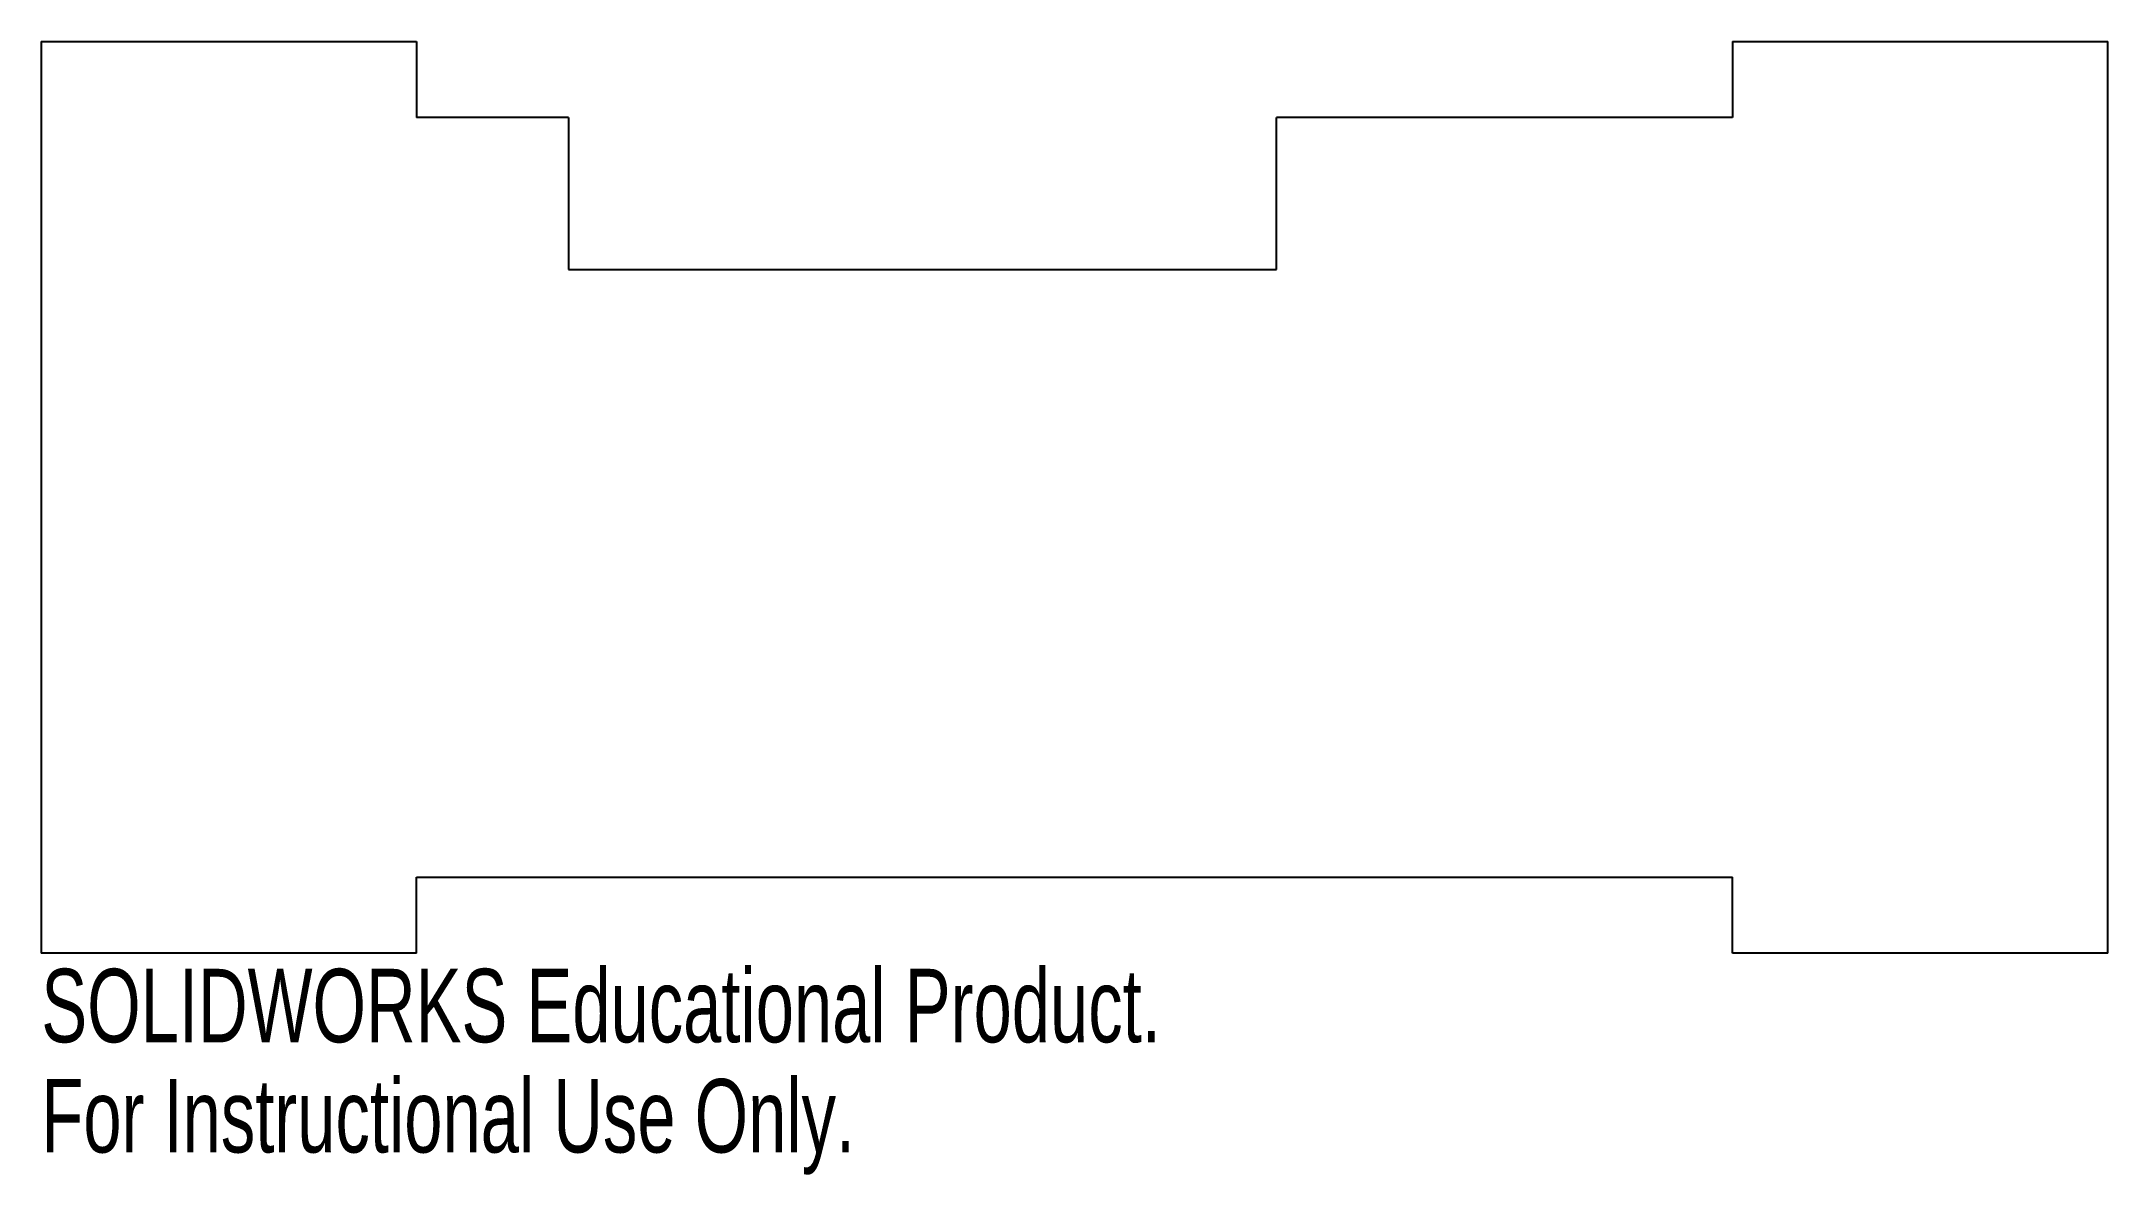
# Model space of a CAD drawing. Header units: millimetres. Extents: x -68 to 68, y -20 to 55.
import ezdxf

# ---------------------------------------------------------------- set-up
doc = ezdxf.new("R2010")
doc.units = ezdxf.units.MM
doc.styles.add('SLDTEXTSTYLE0', font='TXT', dxfattribs={"width": 0.7})

msp = doc.modelspace()

# ---------------------------------------------------------------- linework, layer by layer
at = {"color": 7, "linetype": 'Continuous', "lineweight": 25}
for p, q in [((-68, 55), (-43.3, 55)), ((-68, 55), (-68, -5)), ((-43.3, 55), (-43.3, 50)), ((43.3, 55), (43.3, 50)), ((43.3, 55), (68, 55)), ((68, -5), (68, 55)), ((-33.3, 50), (-43.3, 50)), ((-33.3, 50), (-33.3, 40)), ((13.3, 40), (13.3, 50)), ((43.3, 50), (13.3, 50)), ((-33.3, 40), (13.3, 40)), ((-43.3, -5), (-43.3, 0)), ((-43.3, 0), (43.3, 0)), ((43.3, -5), (43.3, 0)), ((-43.3, -5), (-68, -5)), ((68, -5), (43.3, -5))]:
    msp.add_line(p, q, dxfattribs=at)

# ---------------------------------------------------------------- texts
at = {"color": 7, "linetype": 'Continuous', "char_height": 4.8336, "attachment_point": 1, "style": 'SLDTEXTSTYLE0'}
for s, insert in [('SOLIDWORKS Educational Product.', (-68, -6.02)), ('For Instructional Use Only.', (-68, -13.27))]:
    msp.add_mtext(s, dxfattribs=dict(at, insert=insert))

doc.saveas('drawing.dxf')
